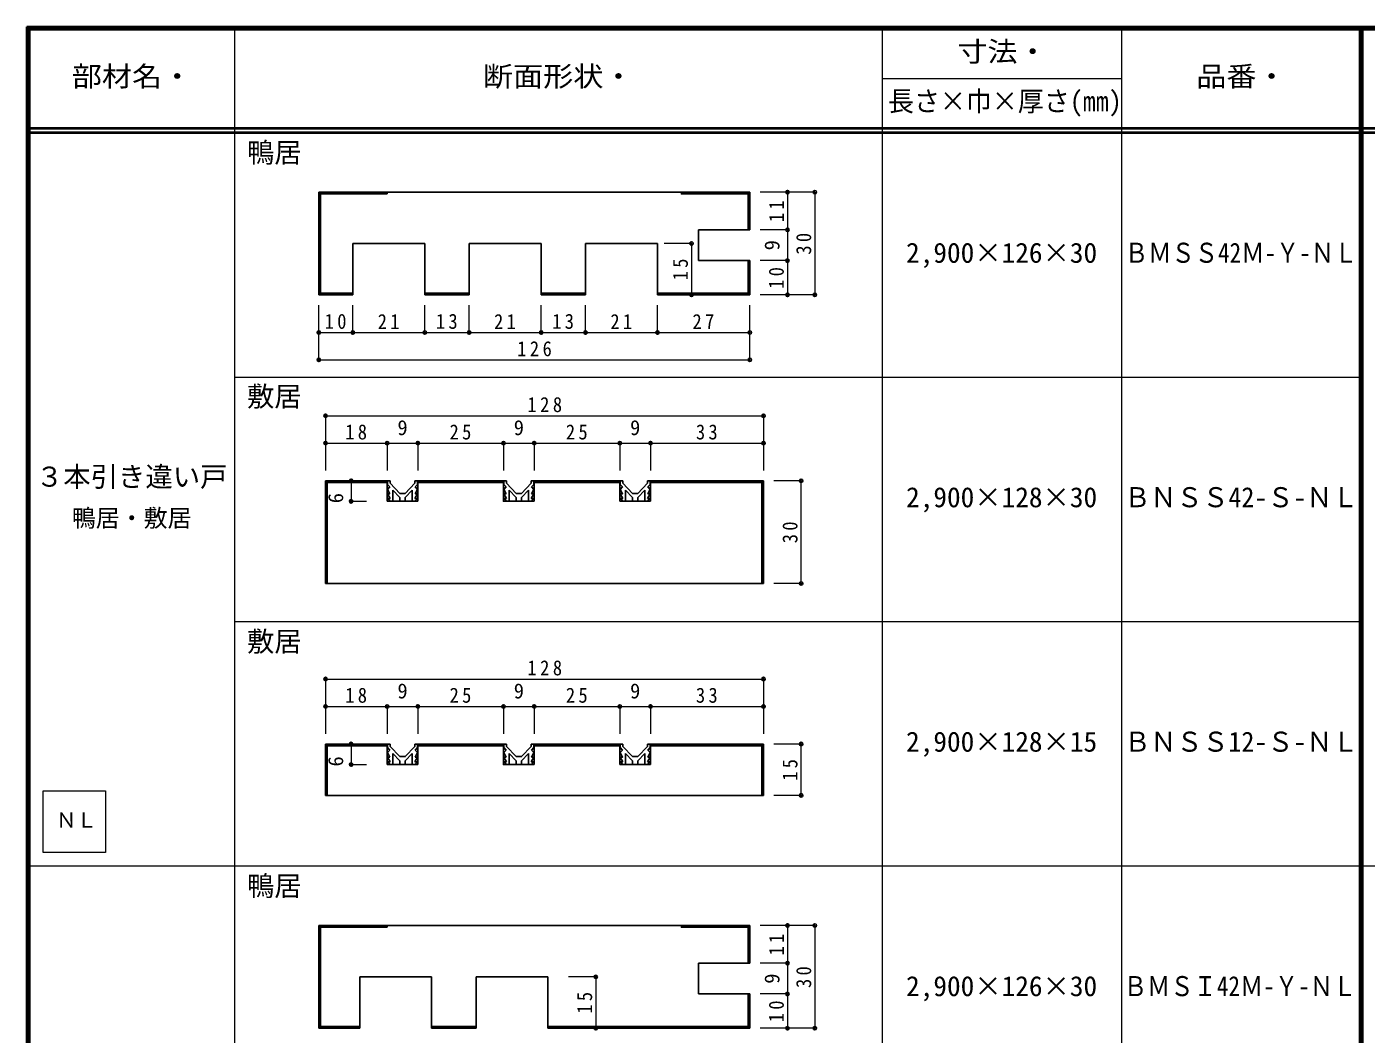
# Model space of a CAD drawing. Units: millimetres at full size, sheet at 1:2; some dimension numbers follow another scale. Extents: x -400 to 380, y -287 to 278.
# Drawn here: x -400 to -8.5, y -16 to 278.3 of the extents above; entities that cross this region are included whole.
import ezdxf
from ezdxf.enums import TextEntityAlignment as Align

# ---------------------------------------------------------------- set-up
doc = ezdxf.new("R2010")
doc.units = ezdxf.units.MM
doc.header["$LTSCALE"] = 2
doc.header["$PDMODE"] = 32
doc.header["$PDSIZE"] = 1
for name, color, linetype, lineweight in [('0-4', 3, 'Continuous', 25), ('0-A', 7, 'Continuous', 18), ('0-B', 7, 'Continuous', 25), ('F-1', 6, 'Continuous', 40)]:
    doc.layers.add(name, color=color, linetype=linetype, lineweight=lineweight)
doc.layers.add('F-A', color=7, linetype='Continuous')
doc.styles.add('ＭＳ ゴシック', font='')
doc.styles.get('ＭＳ ゴシック').set_extended_font_data('MS Gothic')

msp = doc.modelspace()

# ---------------------------------------------------------------- linework, layer by layer
at = {"layer": '0-4'}
for p, q in [((-314.667, 230.013), (-314.667, 200.013)), ((-314.667, 230.013), (-188.667, 230.013)), ((-314.667, 229.513), (-294.667, 229.513)), ((-314.167, 230.013), (-314.167, 200.013)), ((-294.667, 230.013), (-294.667, 229.513)), ((-189.167, 230.013), (-189.167, 219.013)), ((-188.667, 230.013), (-188.667, 219.013)), ((-188.667, 219.013), (-203.667, 219.013)), ((-203.667, 219.013), (-203.667, 210.013)), ((-304.667, 215.013), (-304.667, 200.013)), ((-304.667, 215.013), (-283.667, 215.013)), ((-283.667, 215.013), (-283.667, 200.013)), ((-270.667, 215.013), (-270.667, 200.013)), ((-270.667, 215.013), (-249.667, 215.013)), ((-249.667, 215.013), (-249.667, 200.013)), ((-236.667, 215.013), (-215.667, 215.013)), ((-236.667, 215.013), (-236.667, 200.013)), ((-215.667, 215.013), (-215.667, 200.013)), ((-188.667, 210.013), (-203.667, 210.013)), ((-189.167, 210.013), (-189.167, 200.013)), ((-188.667, 210.013), (-188.667, 200.013)), ((-314.667, 200.513), (-304.667, 200.513)), ((-314.667, 200.013), (-304.667, 200.013)), ((-283.667, 200.513), (-270.667, 200.513)), ((-283.667, 200.013), (-270.667, 200.013)), ((-249.667, 200.513), (-236.667, 200.513)), ((-249.667, 200.013), (-236.667, 200.013)), ((-188.667, 200.513), (-215.667, 200.513)), ((-188.667, 200.013), (-215.667, 200.013)), ((-312.667, 115.691), (-312.667, 145.691)), ((-312.667, 145.691), (-294.667, 145.691)), ((-312.667, 145.191), (-294.667, 145.191)), ((-312.167, 115.691), (-312.167, 145.691)), ((-294.667, 139.691), (-294.667, 145.691)), ((-285.667, 145.691), (-260.667, 145.691)), ((-285.667, 139.691), (-285.667, 145.691)), ((-285.667, 145.191), (-260.667, 145.191)), ((-259.767, 145.011), (-259.767, 145.682)), ((-256.967, 142.015), (-259.767, 145.011)), ((-252.567, 145.011), (-252.567, 145.682)), ((-251.667, 145.691), (-226.667, 145.691)), ((-251.667, 139.691), (-251.667, 145.691)), ((-251.667, 145.191), (-226.667, 145.191)), ((-226.667, 145.691), (-226.667, 139.691)), ((-226.567, 145.682), (-225.767, 145.682)), ((-226.567, 144.633), (-226.567, 145.682)), ((-217.767, 145.682), (-218.567, 145.682)), ((-217.767, 144.633), (-217.767, 145.682)), ((-217.667, 139.691), (-217.667, 145.691)), ((-217.667, 145.691), (-184.667, 145.691)), ((-217.667, 145.191), (-184.667, 145.191)), ((-185.167, 115.691), (-185.167, 145.691)), ((-184.667, 115.691), (-184.667, 145.691)), ((-259.885, 143.904), (-260.567, 144.633)), ((-260.567, 143.174), (-259.885, 143.904)), ((-259.874, 141.89), (-260.567, 143.174)), ((-260.567, 141.89), (-259.874, 141.89)), ((-259.799, 140.466), (-260.567, 141.89)), ((-256.967, 140.804), (-258.967, 142.944)), ((-258.967, 139.691), (-258.967, 142.944)), ((-255.367, 140.804), (-253.367, 142.944)), ((-253.367, 139.691), (-253.367, 142.944)), ((-252.535, 140.466), (-251.767, 141.89)), ((-252.46, 141.89), (-251.767, 143.174)), ((-251.767, 141.89), (-252.46, 141.89)), ((-252.449, 143.904), (-251.767, 144.633)), ((-251.767, 143.174), (-252.449, 143.904)), ((-224.967, 139.691), (-224.967, 142.944)), ((-222.967, 140.804), (-224.967, 142.944)), ((-222.967, 142.015), (-221.367, 142.015)), ((-221.367, 140.804), (-219.367, 142.944)), ((-219.367, 139.691), (-219.367, 142.944)), ((-294.667, 139.691), (-285.667, 139.691)), ((-256.967, 139.691), (-256.967, 140.804)), ((-255.367, 139.691), (-255.367, 140.804)), ((-226.667, 139.691), (-217.667, 139.691)), ((-226.492, 140.466), (-225.799, 140.466)), ((-225.767, 139.691), (-226.492, 140.466)), ((-222.967, 139.691), (-222.967, 140.804)), ((-221.367, 139.691), (-221.367, 140.804)), ((-218.567, 139.691), (-217.842, 140.466)), ((-217.842, 140.466), (-218.535, 140.466)), ((-312.667, 115.691), (-184.667, 115.691)), ((-312.667, 68.762), (-294.667, 68.762)), ((-312.667, 53.762), (-312.667, 68.762)), ((-312.667, 68.262), (-294.667, 68.262)), ((-312.167, 53.762), (-312.167, 68.762)), ((-294.667, 62.762), (-294.667, 68.762)), ((-285.667, 68.762), (-260.667, 68.762)), ((-285.667, 62.762), (-285.667, 68.762)), ((-285.667, 68.262), (-260.667, 68.262)), ((-259.885, 66.975), (-260.567, 67.705)), ((-260.567, 66.245), (-259.885, 66.975)), ((-259.767, 68.082), (-259.767, 68.754)), ((-256.967, 65.086), (-259.767, 68.082)), ((-252.567, 68.082), (-252.567, 68.754)), ((-252.449, 66.975), (-251.767, 67.705)), ((-251.767, 66.245), (-252.449, 66.975)), ((-251.667, 68.762), (-226.667, 68.762)), ((-251.667, 62.762), (-251.667, 68.762)), ((-251.667, 68.262), (-226.667, 68.262)), ((-226.667, 68.762), (-226.667, 62.762)), ((-226.567, 68.754), (-225.767, 68.754)), ((-226.567, 67.705), (-226.567, 68.754)), ((-217.767, 68.754), (-218.567, 68.754)), ((-217.767, 67.705), (-217.767, 68.754)), ((-217.667, 62.762), (-217.667, 68.762)), ((-217.667, 68.762), (-184.667, 68.762)), ((-217.667, 68.262), (-184.667, 68.262)), ((-185.167, 53.762), (-185.167, 68.762)), ((-184.667, 53.762), (-184.667, 68.762)), ((-294.667, 62.762), (-285.667, 62.762)), ((-259.874, 64.961), (-260.567, 66.245)), ((-260.567, 64.961), (-259.874, 64.961)), ((-259.799, 63.538), (-260.567, 64.961)), ((-256.967, 63.876), (-258.967, 66.016)), ((-258.967, 62.762), (-258.967, 66.016)), ((-256.967, 62.762), (-256.967, 63.876)), ((-255.367, 63.876), (-253.367, 66.016)), ((-255.367, 62.762), (-255.367, 63.876)), ((-253.367, 62.762), (-253.367, 66.016)), ((-252.535, 63.538), (-251.767, 64.961)), ((-252.46, 64.961), (-251.767, 66.245)), ((-251.767, 64.961), (-252.46, 64.961)), ((-226.667, 62.762), (-217.667, 62.762)), ((-226.492, 63.538), (-225.799, 63.538)), ((-225.767, 62.762), (-226.492, 63.538)), ((-224.967, 62.762), (-224.967, 66.016)), ((-222.967, 63.876), (-224.967, 66.016)), ((-222.967, 65.086), (-221.367, 65.086)), ((-222.967, 62.762), (-222.967, 63.876)), ((-221.367, 63.876), (-219.367, 66.016)), ((-221.367, 62.762), (-221.367, 63.876)), ((-219.367, 62.762), (-219.367, 66.016)), ((-218.567, 62.762), (-217.842, 63.538)), ((-217.842, 63.538), (-218.535, 63.538)), ((-312.667, 53.762), (-184.667, 53.762)), ((-314.667, 15.727), (-314.667, -14.273)), ((-314.667, 15.727), (-188.667, 15.727)), ((-314.167, 15.727), (-314.167, -14.273)), ((-294.667, 15.727), (-294.667, 15.227)), ((-189.167, 15.727), (-189.167, 4.727)), ((-188.667, 15.727), (-188.667, 4.727)), ((-314.667, 15.227), (-294.667, 15.227)), ((-188.667, 4.727), (-203.667, 4.727)), ((-203.667, 4.727), (-203.667, -4.273)), ((-302.667, 0.727), (-302.667, -14.273)), ((-302.667, 0.727), (-281.667, 0.727)), ((-281.667, 0.727), (-281.667, -14.273)), ((-268.667, 0.727), (-268.667, -14.273)), ((-268.667, 0.727), (-247.667, 0.727)), ((-247.667, 0.727), (-247.667, -14.273)), ((-188.667, -4.273), (-203.667, -4.273)), ((-189.167, -4.273), (-189.167, -14.273)), ((-188.667, -4.273), (-188.667, -14.273)), ((-314.667, -13.773), (-302.667, -13.773)), ((-314.667, -14.273), (-302.667, -14.273)), ((-281.667, -13.773), (-268.667, -13.773)), ((-281.667, -14.273), (-268.667, -14.273)), ((-188.667, -13.773), (-247.667, -13.773)), ((-188.667, -14.273), (-247.667, -14.273))]:
    msp.add_line(p, q, dxfattribs=at)
for points in [[(-208.667, 230.013), (-208.667, 229.513), (-188.667, 229.513)], [(-260.667, 145.691), (-260.667, 139.691), (-251.667, 139.691)], [(-260.567, 144.633), (-260.567, 145.682), (-259.767, 145.682)], [(-256.967, 142.015), (-255.367, 142.015), (-252.567, 145.011)], [(-251.767, 144.633), (-251.767, 145.682), (-252.567, 145.682)], [(-222.967, 142.015), (-225.767, 145.011), (-225.767, 145.682)], [(-221.367, 142.015), (-218.567, 145.011), (-218.567, 145.682)], [(-225.799, 140.466), (-226.567, 141.89), (-225.874, 141.89), (-226.567, 143.174), (-225.885, 143.904), (-226.567, 144.633)], [(-218.535, 140.466), (-217.767, 141.89), (-218.46, 141.89), (-217.767, 143.174), (-218.449, 143.904), (-217.767, 144.633)], [(-259.767, 139.691), (-260.492, 140.466), (-259.799, 140.466)], [(-252.567, 139.691), (-251.842, 140.466), (-252.535, 140.466)], [(-260.667, 68.762), (-260.667, 62.762), (-251.667, 62.762)], [(-260.567, 67.705), (-260.567, 68.754), (-259.767, 68.754)], [(-256.967, 65.086), (-255.367, 65.086), (-252.567, 68.082)], [(-251.767, 67.705), (-251.767, 68.754), (-252.567, 68.754)], [(-225.799, 63.538), (-226.567, 64.961), (-225.874, 64.961), (-226.567, 66.245), (-225.885, 66.975), (-226.567, 67.705)], [(-222.967, 65.086), (-225.767, 68.082), (-225.767, 68.754)], [(-221.367, 65.086), (-218.567, 68.082), (-218.567, 68.754)], [(-218.535, 63.538), (-217.767, 64.961), (-218.46, 64.961), (-217.767, 66.245), (-218.449, 66.975), (-217.767, 67.705)], [(-259.767, 62.762), (-260.492, 63.538), (-259.799, 63.538)], [(-252.567, 62.762), (-251.842, 63.538), (-252.535, 63.538)], [(-208.667, 15.727), (-208.667, 15.227), (-188.667, 15.227)]]:
    msp.add_lwpolyline(points, dxfattribs=at)
at = {"layer": '0-A'}
for p, q in [((-395.214, 37.044), (-395.214, 55.044)), ((-395.214, 55.044), (-376.964, 55.044))]:
    msp.add_line(p, q, dxfattribs=at)
msp.add_lwpolyline([(-376.964, 55.044), (-376.964, 37.044), (-395.214, 37.044)], dxfattribs=at)
at = {"layer": '0-B', "color": 4, "lineweight": 9}
for p, q in [((-169.667, 230.013), (-185.667, 230.013)), ((-177.667, 230.013), (-177.667, 200.013)), ((-169.667, 230.013), (-169.667, 200.013)), ((-177.667, 219.013), (-185.667, 219.013)), ((-205.715, 215.013), (-213.691, 215.013)), ((-205.715, 215.013), (-205.715, 200.013)), ((-177.667, 210.013), (-185.667, 210.013)), ((-205.715, 200.013), (-213.691, 200.013)), ((-169.667, 200.013), (-185.667, 200.013)), ((-314.667, 181.013), (-314.667, 197.013)), ((-304.667, 189.013), (-304.667, 197.013)), ((-283.667, 189.013), (-283.667, 197.013)), ((-270.667, 189.013), (-270.667, 197.013)), ((-249.667, 189.013), (-249.667, 197.013)), ((-236.667, 189.013), (-236.667, 197.013)), ((-215.667, 189.013), (-215.667, 197.013)), ((-188.667, 181.013), (-188.667, 197.013)), ((-314.667, 189.013), (-188.667, 189.013)), ((-314.667, 181.013), (-188.667, 181.013)), ((-312.667, 164.691), (-312.667, 148.691)), ((-312.667, 164.691), (-184.667, 164.691)), ((-184.667, 164.691), (-184.667, 148.691)), ((-312.667, 156.691), (-184.667, 156.691)), ((-294.667, 156.691), (-294.667, 148.691)), ((-285.667, 156.691), (-285.667, 148.691)), ((-260.667, 156.691), (-260.667, 148.691)), ((-251.667, 156.691), (-251.667, 148.691)), ((-226.667, 156.691), (-226.667, 148.691)), ((-217.667, 156.691), (-217.667, 148.691)), ((-305.201, 145.691), (-300.667, 145.691)), ((-305.201, 145.691), (-305.201, 139.691)), ((-173.667, 145.691), (-181.667, 145.691)), ((-173.667, 115.691), (-173.667, 145.691)), ((-305.201, 139.691), (-300.667, 139.691)), ((-173.667, 115.691), (-181.667, 115.691)), ((-312.667, 87.762), (-312.667, 71.762)), ((-312.667, 87.762), (-184.667, 87.762)), ((-184.667, 87.762), (-184.667, 71.762)), ((-312.667, 79.762), (-184.667, 79.762)), ((-294.667, 79.762), (-294.667, 71.762)), ((-285.667, 79.762), (-285.667, 71.762)), ((-260.667, 79.762), (-260.667, 71.762)), ((-251.667, 79.762), (-251.667, 71.762)), ((-226.667, 79.762), (-226.667, 71.762)), ((-217.667, 79.762), (-217.667, 71.762)), ((-305.201, 68.762), (-300.667, 68.762)), ((-305.201, 68.762), (-305.201, 62.762)), ((-173.667, 68.762), (-181.667, 68.762)), ((-173.667, 53.762), (-173.667, 68.762)), ((-305.201, 62.762), (-300.667, 62.762)), ((-173.667, 53.762), (-181.667, 53.762)), ((-169.667, 15.727), (-185.667, 15.727)), ((-177.667, 15.727), (-177.667, -14.273)), ((-169.667, 15.727), (-169.667, -14.273)), ((-177.667, 4.727), (-185.667, 4.727)), ((-233.691, 0.727), (-241.667, 0.727)), ((-233.691, 0.727), (-233.691, -14.273)), ((-177.667, -4.273), (-185.667, -4.273)), ((-233.691, -14.273), (-241.667, -14.273)), ((-169.667, -14.273), (-185.667, -14.273))]:
    msp.add_line(p, q, dxfattribs=at)
at = {"layer": '0-B', "color": 3}
for p, q in [((-293.767, 145.011), (-293.767, 145.682)), ((-290.967, 142.015), (-293.767, 145.011)), ((-286.567, 145.011), (-286.567, 145.682)), ((-293.885, 143.904), (-294.567, 144.633)), ((-294.567, 143.174), (-293.885, 143.904)), ((-293.874, 141.89), (-294.567, 143.174)), ((-294.567, 141.89), (-293.874, 141.89)), ((-293.799, 140.466), (-294.567, 141.89)), ((-290.967, 140.804), (-292.967, 142.944)), ((-292.967, 139.691), (-292.967, 142.944)), ((-289.367, 140.804), (-287.367, 142.944)), ((-287.367, 139.691), (-287.367, 142.944)), ((-286.535, 140.466), (-285.767, 141.89)), ((-286.46, 141.89), (-285.767, 143.174)), ((-285.767, 141.89), (-286.46, 141.89)), ((-286.449, 143.904), (-285.767, 144.633)), ((-285.767, 143.174), (-286.449, 143.904)), ((-290.967, 139.691), (-290.967, 140.804)), ((-289.367, 139.691), (-289.367, 140.804)), ((-293.885, 66.975), (-294.567, 67.705)), ((-294.567, 66.245), (-293.885, 66.975)), ((-293.767, 68.082), (-293.767, 68.754)), ((-290.967, 65.086), (-293.767, 68.082)), ((-286.567, 68.082), (-286.567, 68.754)), ((-286.449, 66.975), (-285.767, 67.705)), ((-285.767, 66.245), (-286.449, 66.975)), ((-293.874, 64.961), (-294.567, 66.245)), ((-294.567, 64.961), (-293.874, 64.961)), ((-293.799, 63.538), (-294.567, 64.961)), ((-290.967, 63.876), (-292.967, 66.016)), ((-292.967, 62.762), (-292.967, 66.016)), ((-290.967, 62.762), (-290.967, 63.876)), ((-289.367, 63.876), (-287.367, 66.016)), ((-289.367, 62.762), (-289.367, 63.876)), ((-287.367, 62.762), (-287.367, 66.016)), ((-286.535, 63.538), (-285.767, 64.961)), ((-286.46, 64.961), (-285.767, 66.245)), ((-285.767, 64.961), (-286.46, 64.961))]:
    msp.add_line(p, q, dxfattribs=at)
for points in [[(-294.567, 144.633), (-294.567, 145.682), (-293.767, 145.682)], [(-290.967, 142.015), (-289.367, 142.015), (-286.567, 145.011)], [(-285.767, 144.633), (-285.767, 145.682), (-286.567, 145.682)], [(-293.767, 139.691), (-294.492, 140.466), (-293.799, 140.466)], [(-286.567, 139.691), (-285.842, 140.466), (-286.535, 140.466)], [(-294.567, 67.705), (-294.567, 68.754), (-293.767, 68.754)], [(-290.967, 65.086), (-289.367, 65.086), (-286.567, 68.082)], [(-285.767, 67.705), (-285.767, 68.754), (-286.567, 68.754)], [(-293.767, 62.762), (-294.492, 63.538), (-293.799, 63.538)], [(-286.567, 62.762), (-285.842, 63.538), (-286.535, 63.538)]]:
    msp.add_lwpolyline(points, dxfattribs=at)
at = {"layer": '0-B'}
for p in [(-177.667, 230.013), (-169.667, 230.013), (-177.667, 219.013), (-205.715, 215.013), (-177.667, 210.013), (-205.715, 200.013), (-177.667, 200.013), (-169.667, 200.013), (-314.667, 189.013), (-304.667, 189.013), (-283.667, 189.013), (-270.667, 189.013), (-249.667, 189.013), (-236.667, 189.013), (-215.667, 189.013), (-188.667, 189.013), (-314.667, 181.013), (-188.667, 181.013), (-312.667, 164.691), (-184.667, 164.691), (-312.667, 156.691), (-294.667, 156.691), (-285.667, 156.691), (-260.667, 156.691), (-251.667, 156.691), (-226.667, 156.691), (-217.667, 156.691), (-184.667, 156.691), (-305.201, 145.691), (-173.667, 145.691), (-305.201, 139.691), (-173.667, 115.691), (-312.667, 87.762), (-184.667, 87.762), (-312.667, 79.762), (-294.667, 79.762), (-285.667, 79.762), (-260.667, 79.762), (-251.667, 79.762), (-226.667, 79.762), (-217.667, 79.762), (-184.667, 79.762), (-305.201, 68.762), (-173.667, 68.762), (-305.201, 62.762), (-173.667, 53.762), (-177.667, 15.727), (-169.667, 15.727), (-177.667, 4.727), (-233.691, 0.727), (-177.667, -4.273), (-233.691, -14.273), (-177.667, -14.273), (-169.667, -14.273)]:
    msp.add_point(p, dxfattribs=at)
at = {"layer": 'F-1'}
for p, q in [((-400, 278.333), (-400, -280.333)), ((-400, 278), (380, 278)), ((-399.667, 278.333), (-399.667, -280.333)), ((-399.333, 278.333), (-399.333, -280.333)), ((-10.333, 278.337), (-10.333, -253)), ((-10, 278.333), (-10, -253)), ((-9.667, 278.337), (-9.667, -253)), ((-400, 277.667), (380, 277.667)), ((380, 248.667), (-400, 248.667)), ((380, 247.333), (-400, 247.333))]:
    msp.add_line(p, q, dxfattribs=at)
at = {"layer": 'F-1', "color": 7, "lineweight": 18}
for p, q in [((-339.333, 278.333), (-339.333, -252.667)), ((-150, 278.333), (-150, -253)), ((-80, 278.333), (-80, -253)), ((-80, 263.167), (-150, 263.167)), ((-9.667, 175.905), (-339.333, 175.905)), ((-9.667, 104.476), (-339.333, 104.476)), ((380, 33.048), (-400, 33.048))]:
    msp.add_line(p, q, dxfattribs=at)
at = {"layer": 'F-1'}
msp.add_lwpolyline([(-400, 278.333), (380, 278.333), (380, -280.333)], dxfattribs=at)

# ---------------------------------------------------------------- texts
at = {"layer": '0-A', "style": 'ＭＳ ゴシック'}
for s, height, p in [('鴨居', 5.865, (-335.638, 236.897)), ('2,900×126×30', 5.865, (-143, 207.619)), ('敷居', 5.865, (-335.638, 165.66)), ('３本引き違い戸', 5.865, (-397.333, 142.191)), ('2,900×128×30', 5.865, (-143, 136.191)), ('鴨居・敷居', 5.132, (-386.833, 130.691)), ('敷居', 5.865, (-335.638, 94.04)), ('2,900×128×15', 5.865, (-143, 64.762)), ('ＮＬ', 4.399, (-391.464, 43.044)), ('鴨居', 5.865, (-335.638, 22.611)), ('2,900×126×30', 5.865, (-143, -6.667))]:
    msp.add_text(s, height=height, dxfattribs=at).set_placement(p, align=Align.BOTTOM_LEFT)
for s, width, p in [('ＢＭＳＳ42Ｍ-Ｙ-ＮＬ', 0.85, (-79.033, 207.619)), ('ＢＮＳＳ42-Ｓ-ＮＬ', 0.95, (-79.167, 136.191)), ('ＢＮＳＳ12-Ｓ-ＮＬ', 0.95, (-79.167, 64.762)), ('ＢＭＳＩ42Ｍ-Ｙ-ＮＬ', 0.85, (-79.367, -6.667))]:
    msp.add_text(s, height=5.865, dxfattribs=dict(at, width=width)).set_placement(p, align=Align.BOTTOM_LEFT)
at = {"layer": '0-B', "style": 'ＭＳ ゴシック'}
for s, p in [('9', (-178.667, 213.013)), ('6', (-306.201, 139.117)), ('6', (-306.201, 62.188)), ('9', (-178.667, -1.273))]:
    msp.add_text(s, height=4.399, rotation=90, dxfattribs=at).set_placement(p, align=Align.BOTTOM_LEFT)
for p in [(-291.667, 157.691), (-257.667, 157.691), (-223.667, 157.691), (-291.667, 80.762), (-257.667, 80.762), (-223.667, 80.762)]:
    msp.add_text('9', height=4.399, dxfattribs=at).set_placement(p, align=Align.BOTTOM_LEFT)
at = {"layer": '0-B', "char_height": 4.399, "attachment_point": 7, "rotation": 90, "style": 'ＭＳ ゴシック'}
for s, insert in [('\\T1.36;\\W0.9;11', (-178.667, 221.263)), ('\\T1.36;\\W0.9;30', (-170.667, 211.763)), ('\\T1.36;\\W0.9;15', (-206.715, 204.263)), ('\\T1.36;\\W0.9;10', (-178.667, 201.763)), ('\\T1.36;\\W0.9;30', (-174.667, 127.441)), ('\\T1.36;\\W0.9;15', (-174.667, 58.012)), ('\\T1.36;\\W0.9;11', (-178.667, 6.977)), ('\\T1.36;\\W0.9;30', (-170.667, -2.523)), ('\\T1.36;\\W0.9;15', (-234.691, -10.023)), ('\\T1.36;\\W0.9;10', (-178.667, -12.523))]:
    msp.add_mtext(s, dxfattribs=dict(at, insert=insert))
at = {"layer": '0-B', "char_height": 4.399, "attachment_point": 7, "style": 'ＭＳ ゴシック'}
for s, insert in [('\\T1.36;\\W0.9;10', (-312.917, 190.013)), ('\\T1.36;\\W0.9;21', (-297.417, 190.013)), ('\\T1.36;\\W0.9;13', (-280.417, 190.013)), ('\\T1.36;\\W0.9;21', (-263.417, 190.013)), ('\\T1.36;\\W0.9;13', (-246.417, 190.013)), ('\\T1.36;\\W0.9;21', (-229.417, 190.013)), ('\\T1.36;\\W0.9;27', (-205.417, 190.013)), ('\\T1.38;\\W0.9;126', (-256.667, 182.013)), ('\\T1.38;\\W0.9;128', (-253.667, 165.691)), ('\\T1.36;\\W0.9;18', (-306.917, 157.691)), ('\\T1.36;\\W0.9;25', (-276.417, 157.691)), ('\\T1.36;\\W0.9;25', (-242.417, 157.691)), ('\\T1.36;\\W0.9;33', (-204.417, 157.691)), ('\\T1.38;\\W0.9;128', (-253.667, 88.762)), ('\\T1.36;\\W0.9;18', (-306.917, 80.762)), ('\\T1.36;\\W0.9;25', (-276.417, 80.762)), ('\\T1.36;\\W0.9;25', (-242.417, 80.762)), ('\\T1.36;\\W0.9;33', (-204.417, 80.762))]:
    msp.add_mtext(s, dxfattribs=dict(at, insert=insert))
at = {"layer": 'F-1', "color": 7, "style": 'ＭＳ ゴシック', "width": 0.95}
msp.add_text('長さ×巾×厚さ(㎜)', height=5.865, dxfattribs=at).set_placement((-148.3, 251.917), align=Align.BOTTOM_LEFT)
at = {"layer": 'F-A', "style": 'ＭＳ ゴシック', "width": 1.1}
for s, p in [('寸法・', (-128, 266.417)), ('部材名・', (-386.833, 259.167)), ('断面形状・', (-266.667, 259.167)), ('品番・', (-58.167, 259.167))]:
    msp.add_text(s, height=5.865, dxfattribs=at).set_placement(p, align=Align.BOTTOM_LEFT)

doc.saveas('drawing.dxf')
